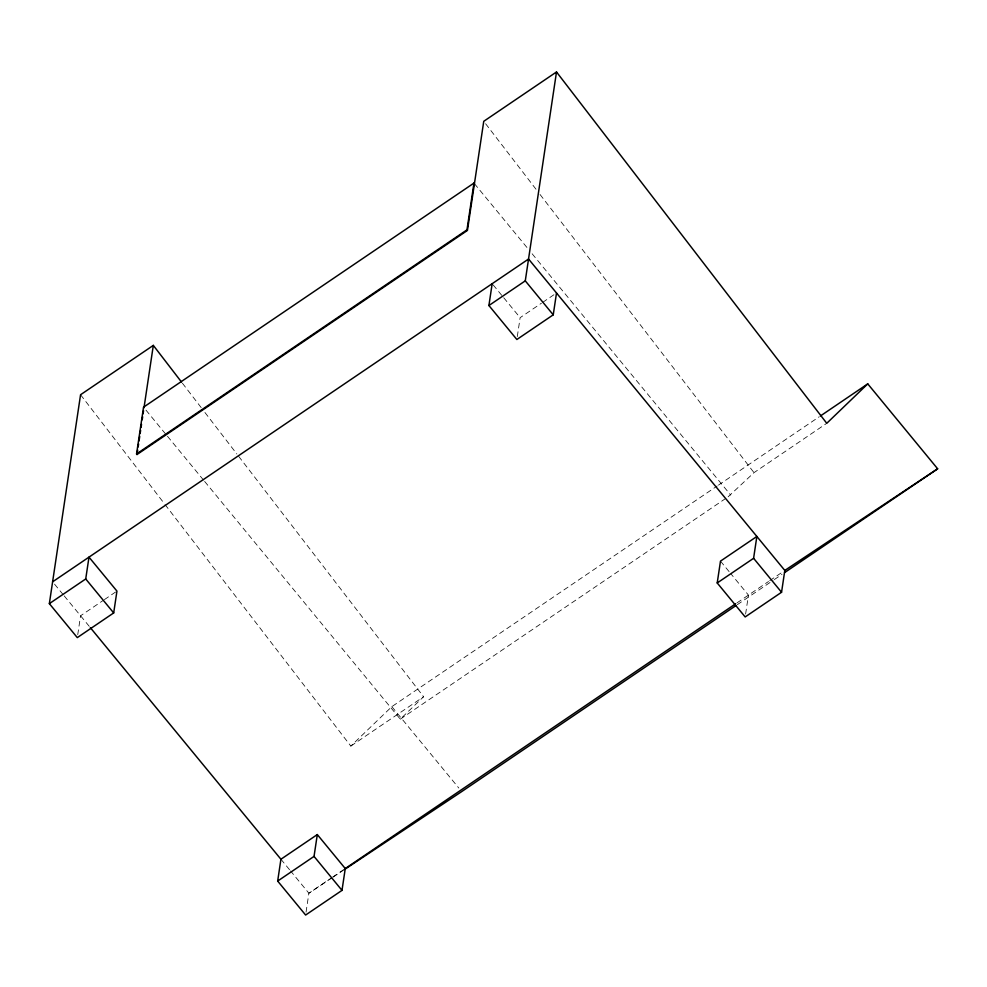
<?xml version="1.0" encoding="UTF-8"?>
<svg xmlns="http://www.w3.org/2000/svg" width="987" height="987" viewBox="0 0 987 987"><rect width="100%" height="100%" fill="white"/><g stroke="black" fill="none" stroke-linecap="round" stroke-linejoin="round"><path stroke-width="0.74" stroke-dasharray="4.93 3.7" d="M77.739 634.69L80.564 615.777L103.141 600.466M306.056 912.136L308.882 893.21L331.459 877.899M517.299 336.592L520.124 317.678L541.444 303.206M745.617 614.025L748.442 595.112L731.083 574.027M165.026 504.53L350.829 746.086L391.827 706.643L717.191 485.974M204.654 481.446L400.278 719.165L423.583 696.736L237.781 455.192M728.147 496.794L754.006 472.65L826.761 423.3M104.4 599.615L116.947 591.102M542.702 302.355L553.991 294.706M718.474 485.11L819.272 416.748M350.829 746.086L423.583 696.736M400.278 719.165L726.876 497.658M332.718 877.048L345.265 868.548M736.956 602.897L768.515 581.503M769.761 580.652L782.309 572.139M737.326 604.661L773.055 580.43M774.326 579.566L781.988 574.372M331.805 877.974L308.882 893.21L290.573 870.953M333.088 877.122L343.266 870.349M474.426 183.656L528.23 249.032M532.141 253.782L730.701 495.067M493.13 284.873L502.778 296.581M503.74 297.753L520.124 317.678M720.485 561.134L730.121 572.855M391.827 706.643L458.807 788.033M145.965 410.123L166.507 435.094M167.482 436.279L203.667 480.25M54.544 584.144L63.217 594.692M64.18 595.864L89.361 626.461M280.925 859.245L289.598 869.781M485.629 123.745L536.299 189.615M540.049 194.501L754.006 472.65M182.41 383.215L201.188 407.606M204.938 412.492L236.843 453.971M80.564 394.738L164.089 503.308"/><path stroke-width="1.48" d="M49.35 603.637L85.721 578.962L88.99 557.137L116.947 591.102L113.69 612.927L77.307 637.602L49.35 603.637L80.564 394.738L153.318 345.388L181.472 381.994M784.529 572.645L937.65 468.8L867.758 383.869L826.761 423.3L556.508 71.965L483.753 121.302L467.443 230.427L137.02 454.513L136.551 453.958L143.534 407.187L473.957 183.088L474.426 183.656M137.02 454.513L137.686 449.998M138.143 446.975L138.599 443.953M139.044 440.942L139.722 436.414M140.166 433.392L140.623 430.381M141.079 427.359L141.523 424.348M142.202 419.82L142.646 416.798M143.103 413.787L143.559 410.765M144.003 407.754L153.318 345.388M277.668 881.07L280.925 859.245L317.308 834.57L345.265 868.548L341.995 890.373L305.625 915.035L277.668 881.07L314.039 856.395L317.308 834.57M136.551 453.958L466.974 229.86L473.957 183.088M556.508 293.003L553.238 314.828L516.867 339.503L488.91 305.526L492.168 283.701M488.91 305.526L525.281 280.851L556.508 71.965M717.216 582.959L720.485 561.134L756.856 536.472L753.599 558.297L717.216 582.959L745.173 616.937L781.556 592.262L784.813 570.437L937.65 468.8M52.607 581.812L528.551 259.026L784.813 570.437M820.542 415.885L867.758 383.869M345.265 868.548L735.685 603.76M736.043 605.524L461.719 791.574L344.549 869.498M525.281 280.851L553.238 314.828M753.599 558.297L781.556 592.262M85.721 578.962L113.69 612.927M314.039 856.395L341.995 890.373M90.348 627.658L280.925 859.245"/></g></svg>
